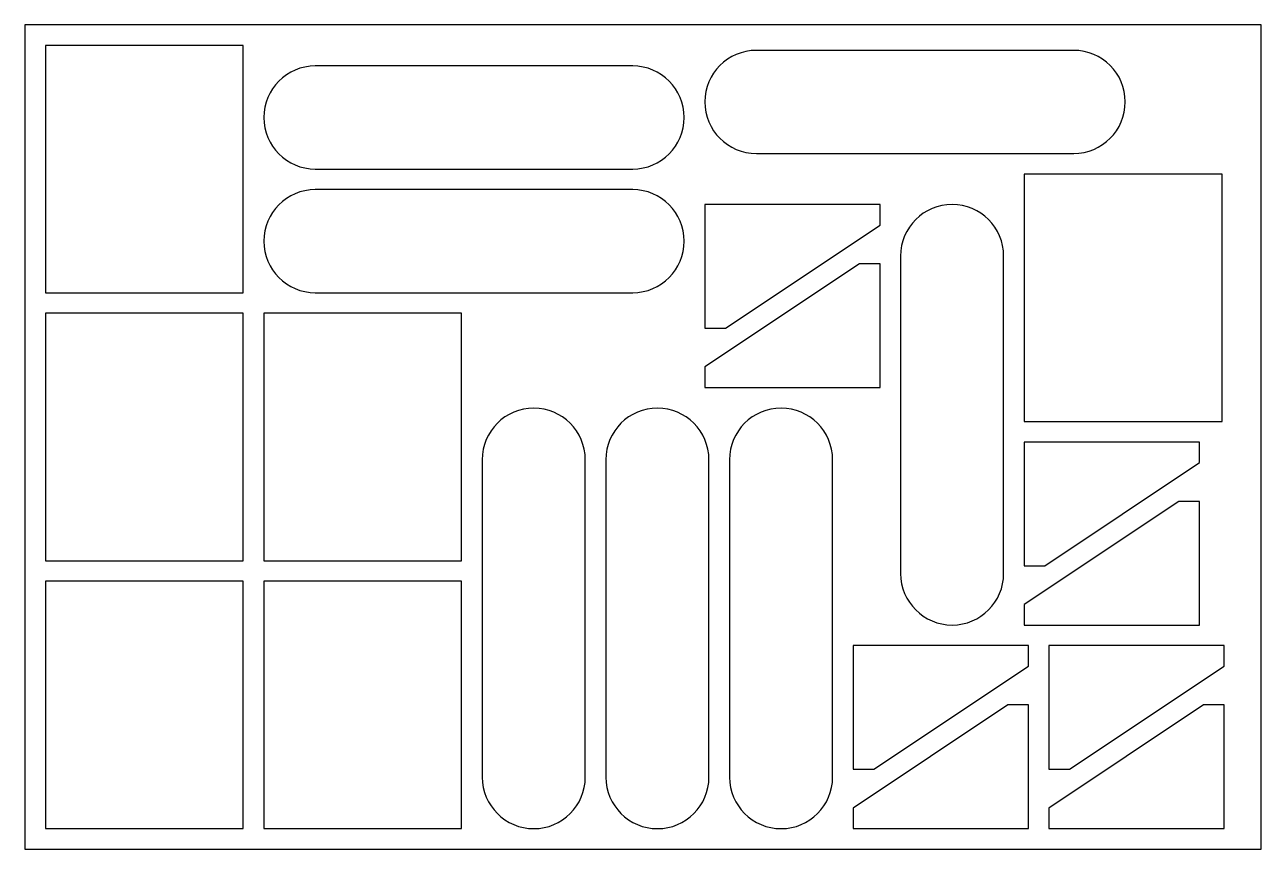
# Model space of a CAD drawing. Header units: metres. Extents: x 0 to 600, y 0 to 400.
import ezdxf

# ---------------------------------------------------------------- set-up
doc = ezdxf.new("R2010")
doc.units = ezdxf.units.M

msp = doc.modelspace()

# ---------------------------------------------------------------- linework, layer by layer
for points in [[(0, 0), (600, 0), (600, 400), (0, 400)], [(10, 390), (10, 270), (106, 270), (106, 390)], [(485, 327.57), (485, 207.57), (581, 207.57), (581, 327.57)], [(340, 252.785), (415, 302.785), (415, 312.785), (330, 312.785), (330, 252.785)], [(405, 284), (330, 234), (330, 224), (415, 224), (415, 284)], [(10, 260), (10, 140), (106, 140), (106, 260)], [(116, 260), (116, 140), (212, 140), (212, 260)], [(495, 137.57), (570, 187.57), (570, 197.57), (485, 197.57), (485, 137.57)], [(560, 168.785), (485, 118.785), (485, 108.785), (570, 108.785), (570, 168.785)], [(10, 130), (10, 10), (106, 10), (106, 130)], [(116, 130), (116, 10), (212, 10), (212, 130)], [(412, 38.785), (487, 88.785), (487, 98.785), (402, 98.785), (402, 38.785)], [(507, 38.785), (582, 88.785), (582, 98.785), (497, 98.785), (497, 38.785)], [(477, 70), (402, 20), (402, 10), (487, 10), (487, 70)], [(572, 70), (497, 20), (497, 10), (582, 10), (582, 70)]]:
    msp.add_lwpolyline(points, close=True)
for points in [[(355, 337.57), (509, 337.57, 1), (509, 387.57), (355, 387.57, 1)], [(141, 330), (295, 330, 1), (295, 380), (141, 380, 1)], [(141, 270), (295, 270, 1), (295, 320), (141, 320, 1)], [(425, 287.785), (425, 133.785, 1), (475, 133.785), (475, 287.785, 1)], [(222, 189), (222, 35, 1), (272, 35), (272, 189, 1)], [(282, 189), (282, 35, 1), (332, 35), (332, 189, 1)], [(342, 189), (342, 35, 1), (392, 35), (392, 189, 1)]]:
    msp.add_lwpolyline(points, format="xyb", close=True)

doc.saveas('drawing.dxf')
